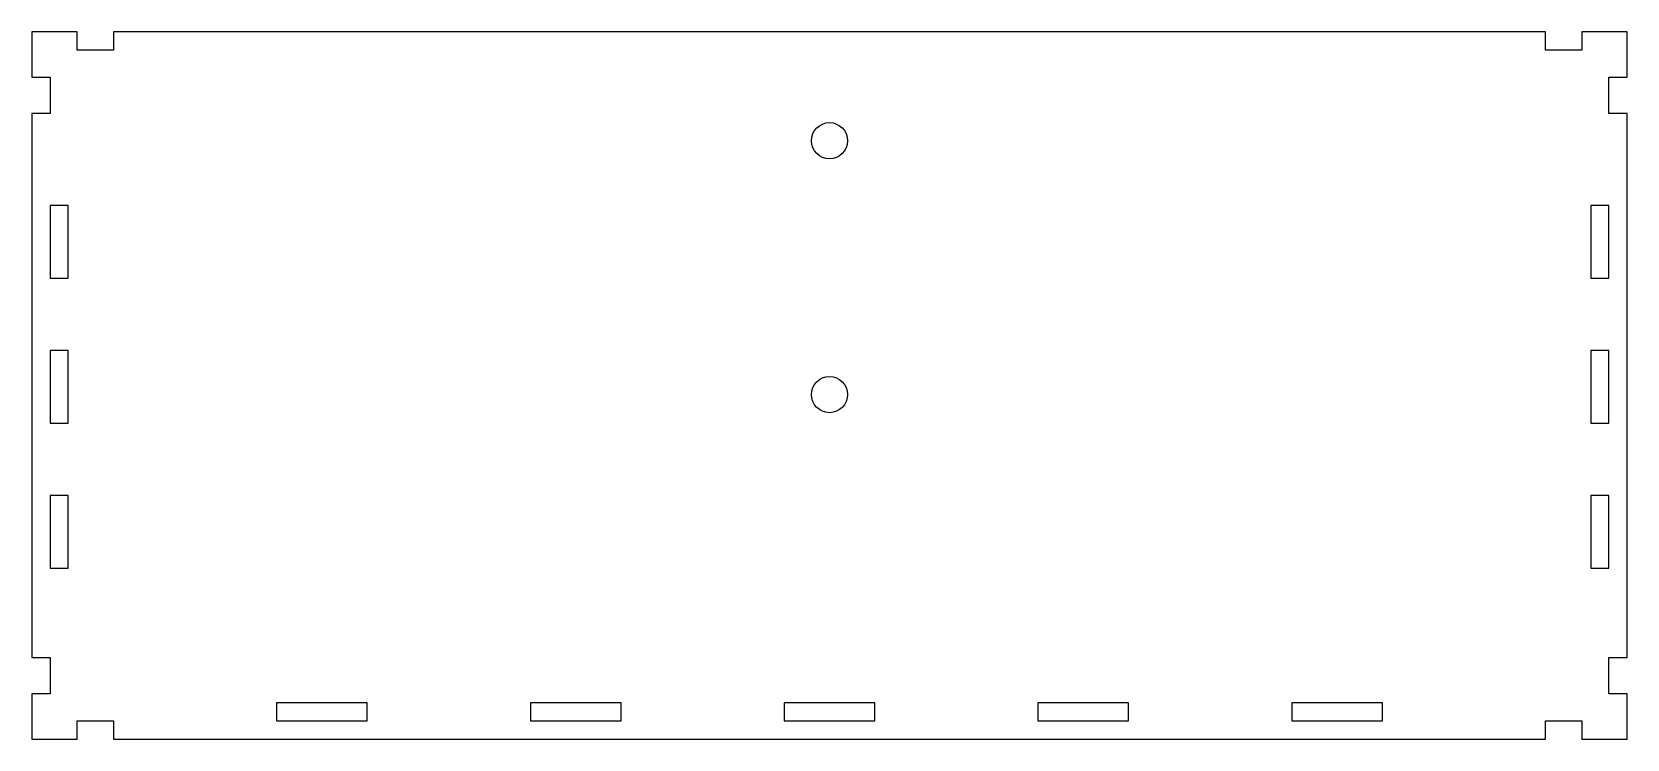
# Model space of a CAD drawing. Header units: millimetres. Extents: x -445 to -5, y 5 to 200.
import ezdxf

# ---------------------------------------------------------------- set-up
doc = ezdxf.new("R2010")
doc.units = ezdxf.units.MM

msp = doc.modelspace()

# ---------------------------------------------------------------- linework, layer by layer
at = {"color": 7, "linetype": 'Continuous', "lineweight": 25}
for p, q in [((-445, 200), (-445, 187.5)), ((-432.5, 200), (-445, 200)), ((-432.5, 195), (-432.5, 200)), ((-422.5, 200), (-422.5, 195)), ((-27.5, 200), (-422.5, 200)), ((-27.5, 195), (-27.5, 200)), ((-17.5, 200), (-17.5, 195)), ((-5, 200), (-17.5, 200)), ((-5, 187.5), (-5, 200)), ((-422.5, 195), (-432.5, 195)), ((-17.5, 195), (-27.5, 195)), ((-445, 187.5), (-440, 187.5)), ((-440, 187.5), (-440, 177.5)), ((-10, 187.5), (-5, 187.5)), ((-10, 177.5), (-10, 187.5)), ((-445, 177.5), (-445, 27.5)), ((-440, 177.5), (-445, 177.5)), ((-5, 177.5), (-10, 177.5)), ((-5, 27.5), (-5, 177.5)), ((-435, 152.14), (-440, 152.14)), ((-440, 152.14), (-440, 132.14)), ((-435, 132.14), (-435, 152.14)), ((-10, 152.14), (-15, 152.14)), ((-15, 152.14), (-15, 132.14)), ((-10, 132.14), (-10, 152.14)), ((-440, 132.14), (-435, 132.14)), ((-15, 132.14), (-10, 132.14)), ((-435, 112.14), (-440, 112.14)), ((-440, 112.14), (-440, 92.14)), ((-435, 92.14), (-435, 112.14)), ((-10, 112.14), (-15, 112.14)), ((-15, 112.14), (-15, 92.14)), ((-10, 92.14), (-10, 112.14)), ((-440, 92.14), (-435, 92.14)), ((-15, 92.14), (-10, 92.14)), ((-435, 72.14), (-440, 72.14)), ((-440, 72.14), (-440, 52.14)), ((-435, 52.14), (-435, 72.14)), ((-10, 72.14), (-15, 72.14)), ((-15, 72.14), (-15, 52.14)), ((-10, 52.14), (-10, 72.14)), ((-440, 52.14), (-435, 52.14)), ((-15, 52.14), (-10, 52.14)), ((-445, 27.5), (-440, 27.5)), ((-440, 27.5), (-440, 17.5)), ((-10, 27.5), (-5, 27.5)), ((-10, 17.5), (-10, 27.5)), ((-445, 17.5), (-445, 5)), ((-440, 17.5), (-445, 17.5)), ((-352.5, 15), (-377.5, 15)), ((-377.5, 15), (-377.5, 10)), ((-352.5, 10), (-352.5, 15)), ((-282.5, 15), (-307.5, 15)), ((-307.5, 15), (-307.5, 10)), ((-282.5, 10), (-282.5, 15)), ((-212.5, 15), (-237.5, 15)), ((-237.5, 15), (-237.5, 10)), ((-212.5, 10), (-212.5, 15)), ((-142.5, 15), (-167.5, 15)), ((-167.5, 15), (-167.5, 10)), ((-142.5, 10), (-142.5, 15)), ((-72.5, 15), (-97.5, 15)), ((-97.5, 15), (-97.5, 10)), ((-72.5, 10), (-72.5, 15)), ((-5, 17.5), (-10, 17.5)), ((-5, 5), (-5, 17.5)), ((-432.5, 10), (-422.5, 10)), ((-432.5, 5), (-432.5, 10)), ((-422.5, 10), (-422.5, 5)), ((-377.5, 10), (-352.5, 10)), ((-307.5, 10), (-282.5, 10)), ((-237.5, 10), (-212.5, 10)), ((-167.5, 10), (-142.5, 10)), ((-97.5, 10), (-72.5, 10)), ((-27.5, 10), (-17.5, 10)), ((-27.5, 5), (-27.5, 10)), ((-17.5, 10), (-17.5, 5)), ((-445, 5), (-432.5, 5)), ((-422.5, 5), (-27.5, 5)), ((-17.5, 5), (-5, 5))]:
    msp.add_line(p, q, dxfattribs=at)
for centre in [(-225, 170), (-225, 100)]:
    msp.add_circle(centre, 5, dxfattribs=at)

doc.saveas('drawing.dxf')
